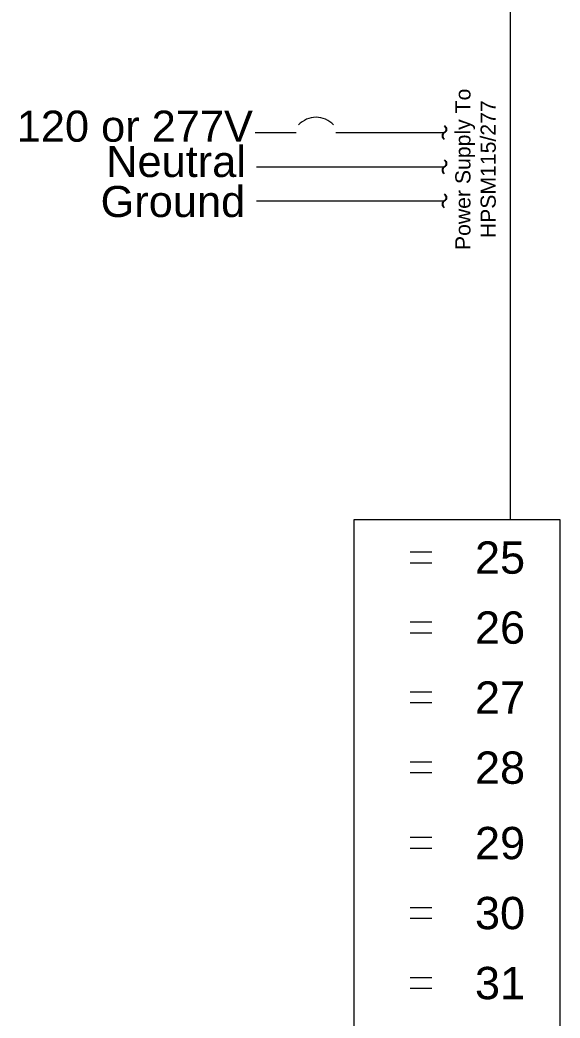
# Model space of a CAD drawing. Header units: inches. Extents: x 59 to 3361, y -1026 to 1732.
# Drawn here: x 2135.5 to 2192.5, y 990.1 to 1095.3 of the extents above; entities that cross this region are included whole.
import ezdxf
from ezdxf.enums import TextEntityAlignment as Align

# ---------------------------------------------------------------- set-up
doc = ezdxf.new("R2010")
doc.units = ezdxf.units.IN
doc.header["$MEASUREMENT"] = 0
doc.layers.add('PANEL', color=7, linetype='Continuous', lineweight=0)
doc.styles.add('ARIAL', font='arial.ttf')

# ---------------------------------------------------------------- blocks, each defined once
blk = doc.blocks.new('G_ENDLINE')
blk.add_lwpolyline([(0.087, 0, -0.57735), (0, 0, 0.57735), (-0.087, 0, 0.57735)], format="xyb")
blk = doc.blocks.new('LMCP-48_TW')
at = {"layer": 'PANEL', "linetype": 'Continuous'}
blk.add_line((-48.26, 94.95), (-48.26, 164.06), dxfattribs=at)
at = {"layer": 'PANEL'}
for p, q in [((-75.21, 135.78), (-70.89, 135.78)), ((-66.68, 135.78), (-55.25, 135.78)), ((-66.68, 135.78), (-55.25, 135.78)), ((-75.08, 132.18), (-55.25, 132.18)), ((-75.08, 128.58), (-55.25, 128.58)), ((-56.57, 91.54), (-58.84, 91.54)), ((-56.57, 90.4), (-58.84, 90.4)), ((-56.57, 84.16), (-58.84, 84.16)), ((-56.57, 83.02), (-58.84, 83.02)), ((-56.57, 76.78), (-58.84, 76.78)), ((-56.57, 75.64), (-58.84, 75.64)), ((-56.57, 69.39), (-58.84, 69.39)), ((-56.57, 68.26), (-58.84, 68.26)), ((-56.57, 61.45), (-58.84, 61.45)), ((-56.57, 60.31), (-58.84, 60.31)), ((-56.57, 54.06), (-58.84, 54.06)), ((-56.57, 52.93), (-58.84, 52.93)), ((-56.57, 46.68), (-58.84, 46.68)), ((-56.57, 45.55), (-58.84, 45.55))]:
    blk.add_line(p, q, dxfattribs=at)
at = {"layer": 'PANEL', "linetype": 'Continuous'}
blk.add_lwpolyline([(-64.79, 5.24), (-43.03, 5.24), (-43.03, 94.95), (-64.79, 94.95)], close=True, dxfattribs=at)
at = {"layer": 'PANEL'}
blk.add_arc((-68.78, 134.85), 2.54, 43.3165, 136.6835, dxfattribs=at)
at = {"xscale": 8, "yscale": 8, "zscale": 8, "rotation": 90}
for p in [(-55.25, 135.78), (-55.25, 132.18), (-55.25, 128.58)]:
    blk.add_blockref('G_ENDLINE', p, dxfattribs=at)
at = {"color": 7, "insert": (-54.09, 122.35), "char_height": 1.6, "width": 18.8555, "attachment_point": 1, "rotation": 90, "style": 'ARIAL'}
blk.add_mtext('\\pi1.0452;Power Supply To \\P\\pi2.2992;HPSM115/277', dxfattribs=at)
at = {"layer": 'PANEL', "style": 'ARIAL'}
for s, height, p in [('120 or 277V', 3.2743, (-100.36, 134.82)), ('Neutral', 3.274, (-90.92, 131.1)), ('Ground', 3.274, (-91.51, 126.88))]:
    blk.add_text(s, height=height, dxfattribs=at).set_placement(p)
for s, p in [('25', (-49.37, 89.27)), ('26', (-49.37, 81.89)), ('27', (-49.37, 74.51)), ('28', (-49.37, 67.12)), ('29', (-49.37, 59.17)), ('30', (-49.37, 51.79)), ('31', (-49.37, 44.41))]:
    blk.add_text(s, height=3.407, dxfattribs=at).set_placement(p, align=Align.CENTER)

msp = doc.modelspace()

# ---------------------------------------------------------------- block references
msp.add_blockref('LMCP-48_TW', (2235.56, 947.63))

doc.saveas('drawing.dxf')
